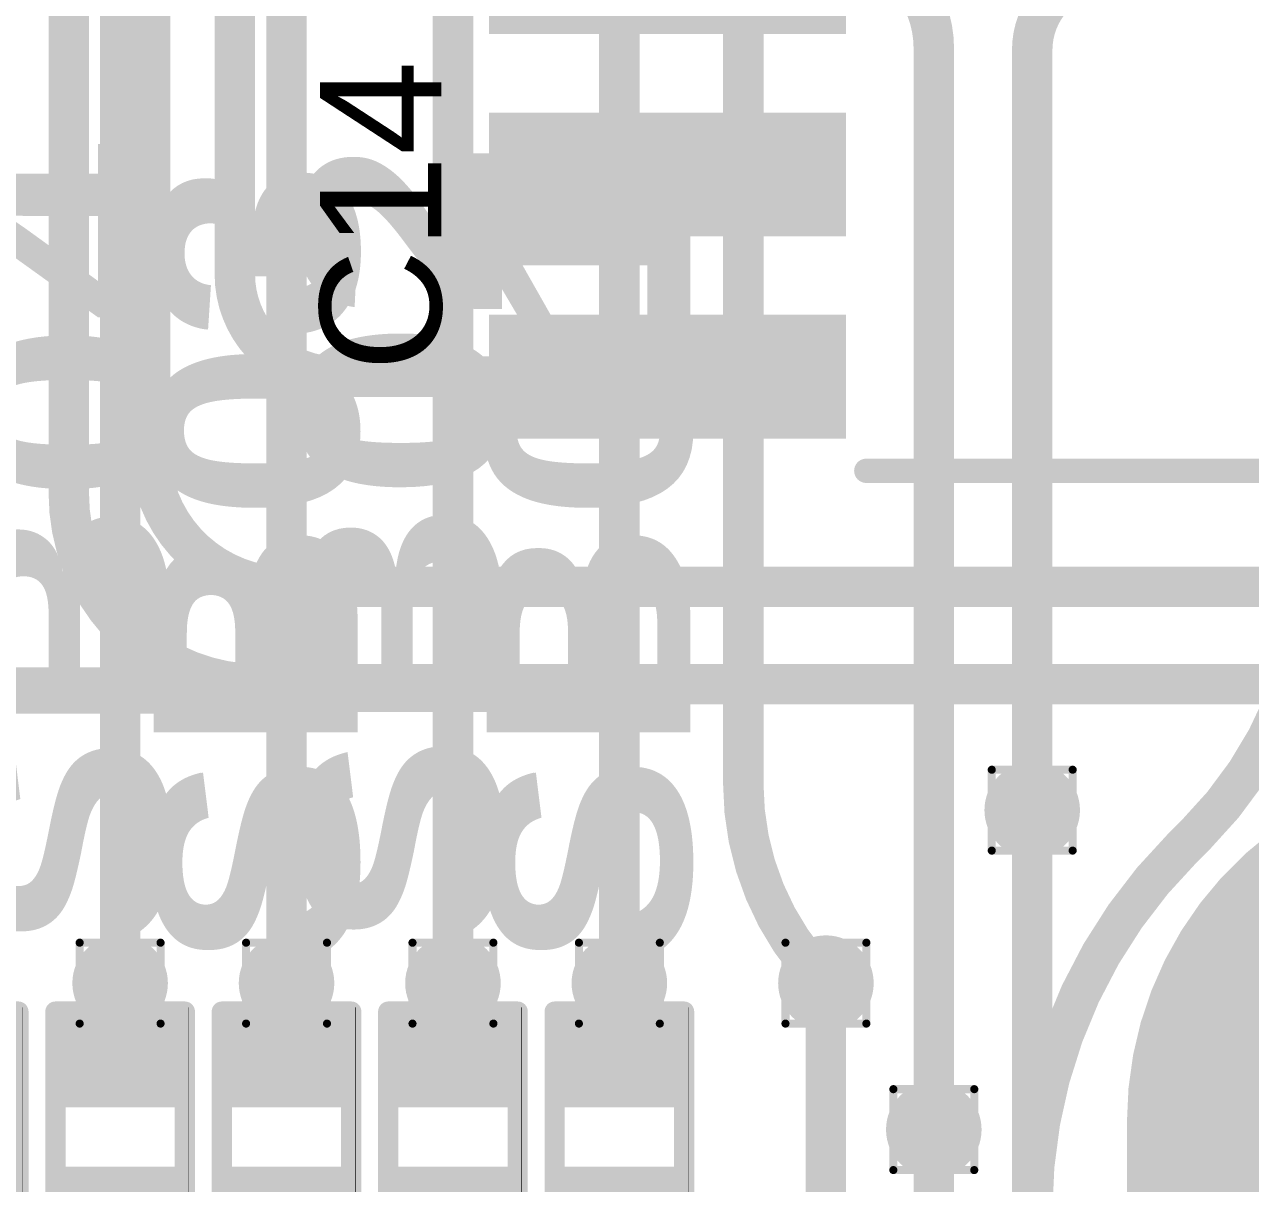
# Model space of a CAD drawing. Header units: inches. Extents: x 3 to 457, y -41 to 239.
# Drawn here: x 114.78 to 122.48, y 134.73 to 142.01 of the extents above; entities that cross this region are included whole.
import ezdxf

# ---------------------------------------------------------------- set-up
doc = ezdxf.new("R2010")
doc.units = ezdxf.units.IN
for name, color, linetype in [('Bottom Layer', 5, 'Continuous'), ('Drill Drawing', 1, 'Continuous'), ('Top Layer', 1, 'Continuous'), ('Top Overlay', 2, 'Continuous'), ('Top Paste', 8, 'Continuous'), ('Top Solder', 216, 'Continuous'), ('Via Holes', 16, 'Continuous')]:
    doc.layers.add(name, color=color, linetype=linetype)
doc.styles.add('Arial', font='', dxfattribs={"height": 0.2})
doc.styles.add('Arial Black_Bold', font='', dxfattribs={"height": 0.2})
doc.styles.get('Arial').set_extended_font_data('Arial')
doc.styles.get('Arial Black_Bold').set_extended_font_data('Arial Black', bold=True)

# ---------------------------------------------------------------- blocks, each defined once
blk = doc.blocks.new('14_SO_112')
at = {"layer": 'Top Layer'}
for points in [[(-1.7501, -2.253), (-1.7501, -2.827), (-3.7881, -2.827), (-3.7881, -2.253)], [(-1.7501, -3.523), (-1.7501, -4.097), (-3.7881, -4.097), (-3.7881, -3.523)]]:
    blk.add_hatch(color=1, dxfattribs=at).paths.add_polyline_path(points)
at = {"layer": 'Top Paste'}
for points in [[(-1.7501, -2.253), (-1.7501, -2.827), (-3.7881, -2.827), (-3.7881, -2.253)], [(-1.7501, -3.523), (-1.7501, -4.097), (-3.7881, -4.097), (-3.7881, -3.523)]]:
    blk.add_hatch(color=8, dxfattribs=at).paths.add_polyline_path(points)
at = {"layer": 'Top Solder'}
for points in [[(-1.6485, -0.8814), (-1.6485, -1.6586), (-3.8897, -1.6586), (-3.8897, -0.8814)], [(-1.6485, -2.1514), (-1.6485, -2.9286), (-3.8897, -2.9286), (-3.8897, -2.1514)], [(-1.6485, -3.4214), (-1.6485, -4.1986), (-3.8897, -4.1986), (-3.8897, -3.4214)]]:
    blk.add_hatch(color=216, dxfattribs=at).paths.add_polyline_path(points)
at = {"layer": 'Top Overlay'}
blk.add_lwpolyline([(-1.5214, -4.4012, 0.1524, 0.1524, 0), (1.5214, -4.4012, 0.1524, 0.1524, 0)], format="xyseb", dxfattribs=at)
blk.add_lwpolyline([(-1.5595, -4.4012, 0.0762, 0.0762, 1), (-1.4833, -4.4012, 0.0762, 0.0762, 1)], format="xyseb", close=True, dxfattribs=at)
blk = doc.blocks.new('S______B______0402_134')
at = {"layer": 'Top Layer'}
for points in [[(-0.6985, -0.3175), (-0.6985, 0.3175), (-0.2413, 0.3175), (-0.2413, -0.3175)], [(0.2413, -0.3175), (0.2413, 0.3175), (0.6985, 0.3175), (0.6985, -0.3175)]]:
    blk.add_hatch(color=1, dxfattribs=at).paths.add_polyline_path(points)
at = {"layer": 'Top Paste'}
for points in [[(-0.6985, -0.3175), (-0.6985, 0.3175), (-0.2413, 0.3175), (-0.2413, -0.3175)], [(0.2413, -0.3175), (0.2413, 0.3175), (0.6985, 0.3175), (0.6985, -0.3175)]]:
    blk.add_hatch(color=8, dxfattribs=at).paths.add_polyline_path(points)
at = {"layer": 'Top Solder'}
for points in [[(-0.7535, -0.3725), (-0.7535, 0.3725), (-0.1863, 0.3725), (-0.1863, -0.3725)], [(0.1863, -0.3725), (0.1863, 0.3725), (0.7535, 0.3725), (0.7535, -0.3725)]]:
    blk.add_hatch(color=216, dxfattribs=at).paths.add_polyline_path(points)
at = {"layer": 'Top Overlay'}
for points in [[(-0.7874, 0.4064, 0.127, 0.127, 0), (-0.7874, -0.4064, 0.127, 0.127, 0)], [(-0.7874, 0.4064, 0.127, 0.127, 0), (0.7874, 0.4064, 0.127, 0.127, 0)], [(0.7874, 0.4064, 0.127, 0.127, 0), (0.7874, -0.4064, 0.127, 0.127, 0)], [(-0.7874, -0.4064, 0.127, 0.127, 0), (0.7874, -0.4064, 0.127, 0.127, 0)], [(-0.8128, -0.4318, 0.00323, 0.00323, 0), (0.8128, -0.4318, 0.00323, 0.00323, 0)]]:
    blk.add_lwpolyline(points, format="xyseb", dxfattribs=at)
for points in [[(-0.8191, 0.4064, 0.0635, 0.0635, 1), (-0.7556, 0.4064, 0.0635, 0.0635, 1)], [(-0.8191, 0.4064, 0.0635, 0.0635, 1), (-0.7556, 0.4064, 0.0635, 0.0635, 1)], [(0.7556, 0.4064, 0.0635, 0.0635, 1), (0.8191, 0.4064, 0.0635, 0.0635, 1)], [(0.7556, 0.4064, 0.0635, 0.0635, 1), (0.8191, 0.4064, 0.0635, 0.0635, 1)], [(-0.8191, -0.4064, 0.0635, 0.0635, 1), (-0.7556, -0.4064, 0.0635, 0.0635, 1)], [(-0.8191, -0.4064, 0.0635, 0.0635, 1), (-0.7556, -0.4064, 0.0635, 0.0635, 1)], [(0.7556, -0.4064, 0.0635, 0.0635, 1), (0.8191, -0.4064, 0.0635, 0.0635, 1)], [(0.7556, -0.4064, 0.0635, 0.0635, 1), (0.8191, -0.4064, 0.0635, 0.0635, 1)], [(-0.8136, -0.4318, 0.00161, 0.00161, 1), (-0.812, -0.4318, 0.00161, 0.00161, 1)], [(0.812, -0.4318, 0.00161, 0.00161, 1), (0.8136, -0.4318, 0.00161, 0.00161, 1)]]:
    blk.add_lwpolyline(points, format="xyseb", close=True, dxfattribs=at)
blk = doc.blocks.new('S______B______0402_135')
at = {"layer": 'Top Layer'}
for points in [[(-0.6985, -0.3175), (-0.6985, 0.3175), (-0.2413, 0.3175), (-0.2413, -0.3175)], [(0.2413, -0.3175), (0.2413, 0.3175), (0.6985, 0.3175), (0.6985, -0.3175)]]:
    blk.add_hatch(color=1, dxfattribs=at).paths.add_polyline_path(points)
at = {"layer": 'Top Paste'}
for points in [[(-0.6985, -0.3175), (-0.6985, 0.3175), (-0.2413, 0.3175), (-0.2413, -0.3175)], [(0.2413, -0.3175), (0.2413, 0.3175), (0.6985, 0.3175), (0.6985, -0.3175)]]:
    blk.add_hatch(color=8, dxfattribs=at).paths.add_polyline_path(points)
at = {"layer": 'Top Solder'}
for points in [[(-0.7535, -0.3725), (-0.7535, 0.3725), (-0.1863, 0.3725), (-0.1863, -0.3725)], [(0.1863, -0.3725), (0.1863, 0.3725), (0.7535, 0.3725), (0.7535, -0.3725)]]:
    blk.add_hatch(color=216, dxfattribs=at).paths.add_polyline_path(points)
at = {"layer": 'Top Overlay'}
for points in [[(-0.7874, 0.4064, 0.127, 0.127, 0), (-0.7874, -0.4064, 0.127, 0.127, 0)], [(-0.7874, 0.4064, 0.127, 0.127, 0), (0.7874, 0.4064, 0.127, 0.127, 0)], [(0.7874, 0.4064, 0.127, 0.127, 0), (0.7874, -0.4064, 0.127, 0.127, 0)], [(-0.7874, -0.4064, 0.127, 0.127, 0), (0.7874, -0.4064, 0.127, 0.127, 0)], [(-0.8128, -0.4318, 0.00323, 0.00323, 0), (0.8128, -0.4318, 0.00323, 0.00323, 0)]]:
    blk.add_lwpolyline(points, format="xyseb", dxfattribs=at)
for points in [[(-0.8191, 0.4064, 0.0635, 0.0635, 1), (-0.7556, 0.4064, 0.0635, 0.0635, 1)], [(-0.8191, 0.4064, 0.0635, 0.0635, 1), (-0.7556, 0.4064, 0.0635, 0.0635, 1)], [(0.7556, 0.4064, 0.0635, 0.0635, 1), (0.8191, 0.4064, 0.0635, 0.0635, 1)], [(0.7556, 0.4064, 0.0635, 0.0635, 1), (0.8191, 0.4064, 0.0635, 0.0635, 1)], [(-0.8191, -0.4064, 0.0635, 0.0635, 1), (-0.7556, -0.4064, 0.0635, 0.0635, 1)], [(-0.8191, -0.4064, 0.0635, 0.0635, 1), (-0.7556, -0.4064, 0.0635, 0.0635, 1)], [(0.7556, -0.4064, 0.0635, 0.0635, 1), (0.8191, -0.4064, 0.0635, 0.0635, 1)], [(0.7556, -0.4064, 0.0635, 0.0635, 1), (0.8191, -0.4064, 0.0635, 0.0635, 1)], [(-0.8136, -0.4318, 0.00161, 0.00161, 1), (-0.812, -0.4318, 0.00161, 0.00161, 1)], [(0.812, -0.4318, 0.00161, 0.00161, 1), (0.8136, -0.4318, 0.00161, 0.00161, 1)]]:
    blk.add_lwpolyline(points, format="xyseb", close=True, dxfattribs=at)
blk = doc.blocks.new('S______B______0402_136')
at = {"layer": 'Top Layer'}
for points in [[(-0.6985, -0.3175), (-0.6985, 0.3175), (-0.2413, 0.3175), (-0.2413, -0.3175)], [(0.2413, -0.3175), (0.2413, 0.3175), (0.6985, 0.3175), (0.6985, -0.3175)]]:
    blk.add_hatch(color=1, dxfattribs=at).paths.add_polyline_path(points)
at = {"layer": 'Top Paste'}
for points in [[(-0.6985, -0.3175), (-0.6985, 0.3175), (-0.2413, 0.3175), (-0.2413, -0.3175)], [(0.2413, -0.3175), (0.2413, 0.3175), (0.6985, 0.3175), (0.6985, -0.3175)]]:
    blk.add_hatch(color=8, dxfattribs=at).paths.add_polyline_path(points)
at = {"layer": 'Top Solder'}
for points in [[(-0.7535, -0.3725), (-0.7535, 0.3725), (-0.1863, 0.3725), (-0.1863, -0.3725)], [(0.1863, -0.3725), (0.1863, 0.3725), (0.7535, 0.3725), (0.7535, -0.3725)]]:
    blk.add_hatch(color=216, dxfattribs=at).paths.add_polyline_path(points)
at = {"layer": 'Top Overlay'}
for points in [[(-0.7874, 0.4064, 0.127, 0.127, 0), (-0.7874, -0.4064, 0.127, 0.127, 0)], [(-0.7874, 0.4064, 0.127, 0.127, 0), (0.7874, 0.4064, 0.127, 0.127, 0)], [(0.7874, 0.4064, 0.127, 0.127, 0), (0.7874, -0.4064, 0.127, 0.127, 0)], [(-0.7874, -0.4064, 0.127, 0.127, 0), (0.7874, -0.4064, 0.127, 0.127, 0)], [(-0.8128, -0.4318, 0.00323, 0.00323, 0), (0.8128, -0.4318, 0.00323, 0.00323, 0)]]:
    blk.add_lwpolyline(points, format="xyseb", dxfattribs=at)
for points in [[(-0.8191, 0.4064, 0.0635, 0.0635, 1), (-0.7556, 0.4064, 0.0635, 0.0635, 1)], [(-0.8191, 0.4064, 0.0635, 0.0635, 1), (-0.7556, 0.4064, 0.0635, 0.0635, 1)], [(0.7556, 0.4064, 0.0635, 0.0635, 1), (0.8191, 0.4064, 0.0635, 0.0635, 1)], [(0.7556, 0.4064, 0.0635, 0.0635, 1), (0.8191, 0.4064, 0.0635, 0.0635, 1)], [(-0.8191, -0.4064, 0.0635, 0.0635, 1), (-0.7556, -0.4064, 0.0635, 0.0635, 1)], [(-0.8191, -0.4064, 0.0635, 0.0635, 1), (-0.7556, -0.4064, 0.0635, 0.0635, 1)], [(0.7556, -0.4064, 0.0635, 0.0635, 1), (0.8191, -0.4064, 0.0635, 0.0635, 1)], [(0.7556, -0.4064, 0.0635, 0.0635, 1), (0.8191, -0.4064, 0.0635, 0.0635, 1)], [(-0.8136, -0.4318, 0.00161, 0.00161, 1), (-0.812, -0.4318, 0.00161, 0.00161, 1)], [(0.812, -0.4318, 0.00161, 0.00161, 1), (0.8136, -0.4318, 0.00161, 0.00161, 1)]]:
    blk.add_lwpolyline(points, format="xyseb", close=True, dxfattribs=at)
at = {"layer": 'Top Overlay', "style": 'Arial Black_Bold'}
blk.add_text('SB03', height=1.27, dxfattribs=at).set_placement((1.0499, -0.436))
blk = doc.blocks.new('S______B______0402_137')
at = {"layer": 'Top Layer'}
for points in [[(-0.6985, -0.3175), (-0.6985, 0.3175), (-0.2413, 0.3175), (-0.2413, -0.3175)], [(0.2413, -0.3175), (0.2413, 0.3175), (0.6985, 0.3175), (0.6985, -0.3175)]]:
    blk.add_hatch(color=1, dxfattribs=at).paths.add_polyline_path(points)
at = {"layer": 'Top Paste'}
for points in [[(-0.6985, -0.3175), (-0.6985, 0.3175), (-0.2413, 0.3175), (-0.2413, -0.3175)], [(0.2413, -0.3175), (0.2413, 0.3175), (0.6985, 0.3175), (0.6985, -0.3175)]]:
    blk.add_hatch(color=8, dxfattribs=at).paths.add_polyline_path(points)
at = {"layer": 'Top Solder'}
for points in [[(-0.7535, -0.3725), (-0.7535, 0.3725), (-0.1863, 0.3725), (-0.1863, -0.3725)], [(0.1863, -0.3725), (0.1863, 0.3725), (0.7535, 0.3725), (0.7535, -0.3725)]]:
    blk.add_hatch(color=216, dxfattribs=at).paths.add_polyline_path(points)
at = {"layer": 'Top Overlay'}
for points in [[(-0.7874, 0.4064, 0.127, 0.127, 0), (-0.7874, -0.4064, 0.127, 0.127, 0)], [(-0.7874, 0.4064, 0.127, 0.127, 0), (0.7874, 0.4064, 0.127, 0.127, 0)], [(0.7874, 0.4064, 0.127, 0.127, 0), (0.7874, -0.4064, 0.127, 0.127, 0)], [(-0.7874, -0.4064, 0.127, 0.127, 0), (0.7874, -0.4064, 0.127, 0.127, 0)], [(-0.8128, -0.4318, 0.00323, 0.00323, 0), (0.8128, -0.4318, 0.00323, 0.00323, 0)]]:
    blk.add_lwpolyline(points, format="xyseb", dxfattribs=at)
for points in [[(-0.8191, 0.4064, 0.0635, 0.0635, 1), (-0.7556, 0.4064, 0.0635, 0.0635, 1)], [(-0.8191, 0.4064, 0.0635, 0.0635, 1), (-0.7556, 0.4064, 0.0635, 0.0635, 1)], [(0.7556, 0.4064, 0.0635, 0.0635, 1), (0.8191, 0.4064, 0.0635, 0.0635, 1)], [(0.7556, 0.4064, 0.0635, 0.0635, 1), (0.8191, 0.4064, 0.0635, 0.0635, 1)], [(-0.8191, -0.4064, 0.0635, 0.0635, 1), (-0.7556, -0.4064, 0.0635, 0.0635, 1)], [(-0.8191, -0.4064, 0.0635, 0.0635, 1), (-0.7556, -0.4064, 0.0635, 0.0635, 1)], [(0.7556, -0.4064, 0.0635, 0.0635, 1), (0.8191, -0.4064, 0.0635, 0.0635, 1)], [(0.7556, -0.4064, 0.0635, 0.0635, 1), (0.8191, -0.4064, 0.0635, 0.0635, 1)], [(-0.8136, -0.4318, 0.00161, 0.00161, 1), (-0.812, -0.4318, 0.00161, 0.00161, 1)], [(0.812, -0.4318, 0.00161, 0.00161, 1), (0.8136, -0.4318, 0.00161, 0.00161, 1)]]:
    blk.add_lwpolyline(points, format="xyseb", close=True, dxfattribs=at)
blk = doc.blocks.new('S______B______0402_138')
at = {"layer": 'Top Layer'}
for points in [[(-0.6985, -0.3175), (-0.6985, 0.3175), (-0.2413, 0.3175), (-0.2413, -0.3175)], [(0.2413, -0.3175), (0.2413, 0.3175), (0.6985, 0.3175), (0.6985, -0.3175)]]:
    blk.add_hatch(color=1, dxfattribs=at).paths.add_polyline_path(points)
at = {"layer": 'Top Paste'}
for points in [[(-0.6985, -0.3175), (-0.6985, 0.3175), (-0.2413, 0.3175), (-0.2413, -0.3175)], [(0.2413, -0.3175), (0.2413, 0.3175), (0.6985, 0.3175), (0.6985, -0.3175)]]:
    blk.add_hatch(color=8, dxfattribs=at).paths.add_polyline_path(points)
at = {"layer": 'Top Solder'}
for points in [[(-0.7535, -0.3725), (-0.7535, 0.3725), (-0.1863, 0.3725), (-0.1863, -0.3725)], [(0.1863, -0.3725), (0.1863, 0.3725), (0.7535, 0.3725), (0.7535, -0.3725)]]:
    blk.add_hatch(color=216, dxfattribs=at).paths.add_polyline_path(points)
at = {"layer": 'Top Overlay'}
for points in [[(-0.7874, 0.4064, 0.127, 0.127, 0), (-0.7874, -0.4064, 0.127, 0.127, 0)], [(-0.7874, 0.4064, 0.127, 0.127, 0), (0.7874, 0.4064, 0.127, 0.127, 0)], [(0.7874, 0.4064, 0.127, 0.127, 0), (0.7874, -0.4064, 0.127, 0.127, 0)], [(-0.7874, -0.4064, 0.127, 0.127, 0), (0.7874, -0.4064, 0.127, 0.127, 0)], [(-0.8128, -0.4318, 0.00323, 0.00323, 0), (0.8128, -0.4318, 0.00323, 0.00323, 0)]]:
    blk.add_lwpolyline(points, format="xyseb", dxfattribs=at)
for points in [[(-0.8191, 0.4064, 0.0635, 0.0635, 1), (-0.7556, 0.4064, 0.0635, 0.0635, 1)], [(-0.8191, 0.4064, 0.0635, 0.0635, 1), (-0.7556, 0.4064, 0.0635, 0.0635, 1)], [(0.7556, 0.4064, 0.0635, 0.0635, 1), (0.8191, 0.4064, 0.0635, 0.0635, 1)], [(0.7556, 0.4064, 0.0635, 0.0635, 1), (0.8191, 0.4064, 0.0635, 0.0635, 1)], [(-0.8191, -0.4064, 0.0635, 0.0635, 1), (-0.7556, -0.4064, 0.0635, 0.0635, 1)], [(-0.8191, -0.4064, 0.0635, 0.0635, 1), (-0.7556, -0.4064, 0.0635, 0.0635, 1)], [(0.7556, -0.4064, 0.0635, 0.0635, 1), (0.8191, -0.4064, 0.0635, 0.0635, 1)], [(0.7556, -0.4064, 0.0635, 0.0635, 1), (0.8191, -0.4064, 0.0635, 0.0635, 1)], [(-0.8136, -0.4318, 0.00161, 0.00161, 1), (-0.812, -0.4318, 0.00161, 0.00161, 1)], [(0.812, -0.4318, 0.00161, 0.00161, 1), (0.8136, -0.4318, 0.00161, 0.00161, 1)]]:
    blk.add_lwpolyline(points, format="xyseb", close=True, dxfattribs=at)
at = {"layer": 'Top Overlay', "style": 'Arial Black_Bold'}
blk.add_text('SB01', height=1.27, dxfattribs=at).set_placement((1.0499, -0.436))

msp = doc.modelspace()

# ---------------------------------------------------------------- hatches: boundary and pattern name
at = {"layer": 'Bottom Layer'}
h = msp.add_hatch(color=5, dxfattribs=at)
edge = h.paths.add_edge_path()
edge.add_arc((121.1105, 137.0747), 0.3, 0, 360)
h = msp.add_hatch(color=5, dxfattribs=at)
edge = h.paths.add_edge_path()
edge.add_arc((115.383, 135.9885), 0.3, 0, 360)
h = msp.add_hatch(color=5, dxfattribs=at)
edge = h.paths.add_edge_path()
edge.add_arc((116.428, 135.9885), 0.3, 0, 360)
h = msp.add_hatch(color=5, dxfattribs=at)
edge = h.paths.add_edge_path()
edge.add_arc((117.473, 135.9885), 0.3, 0, 360)
h = msp.add_hatch(color=5, dxfattribs=at)
edge = h.paths.add_edge_path()
edge.add_arc((118.518, 135.9885), 0.3, 0, 360)
h = msp.add_hatch(color=5, dxfattribs=at)
edge = h.paths.add_edge_path()
edge.add_arc((119.8151, 135.9885), 0.3, 0, 360)
h = msp.add_hatch(color=5, dxfattribs=at)
edge = h.paths.add_edge_path()
edge.add_arc((120.4926, 135.0687), 0.3, 0, 360)
at = {"layer": 'Top Layer'}
h = msp.add_hatch(color=1, dxfattribs=at)
edge = h.paths.add_edge_path()
edge.add_arc((121.1105, 137.0747), 0.3, 0, 360)
h = msp.add_hatch(color=1, dxfattribs=at)
edge = h.paths.add_edge_path()
edge.add_arc((115.383, 135.9885), 0.3, 0, 360)
h = msp.add_hatch(color=1, dxfattribs=at)
edge = h.paths.add_edge_path()
edge.add_arc((116.428, 135.9885), 0.3, 0, 360)
h = msp.add_hatch(color=1, dxfattribs=at)
edge = h.paths.add_edge_path()
edge.add_arc((117.473, 135.9885), 0.3, 0, 360)
h = msp.add_hatch(color=1, dxfattribs=at)
edge = h.paths.add_edge_path()
edge.add_arc((118.518, 135.9885), 0.3, 0, 360)
h = msp.add_hatch(color=1, dxfattribs=at)
edge = h.paths.add_edge_path()
edge.add_arc((119.8151, 135.9885), 0.3, 0, 360)
h = msp.add_hatch(color=1, dxfattribs=at)
edge = h.paths.add_edge_path()
edge.add_arc((120.4926, 135.0687), 0.3, 0, 360)
at = {"layer": 'Via Holes'}
h = msp.add_hatch(color=7, dxfattribs=at)
edge = h.paths.add_edge_path()
edge.add_arc((121.1105, 137.0747), 0.15, 0, 360)
h = msp.add_hatch(color=7, dxfattribs=at)
edge = h.paths.add_edge_path()
edge.add_arc((115.383, 135.9885), 0.15, 0, 360)
h = msp.add_hatch(color=7, dxfattribs=at)
edge = h.paths.add_edge_path()
edge.add_arc((116.428, 135.9885), 0.15, 0, 360)
h = msp.add_hatch(color=7, dxfattribs=at)
edge = h.paths.add_edge_path()
edge.add_arc((117.473, 135.9885), 0.15, 0, 360)
h = msp.add_hatch(color=7, dxfattribs=at)
edge = h.paths.add_edge_path()
edge.add_arc((118.518, 135.9885), 0.15, 0, 360)
h = msp.add_hatch(color=7, dxfattribs=at)
edge = h.paths.add_edge_path()
edge.add_arc((119.8151, 135.9885), 0.15, 0, 360)
h = msp.add_hatch(color=7, dxfattribs=at)
edge = h.paths.add_edge_path()
edge.add_arc((120.4926, 135.0687), 0.15, 0, 360)

# ---------------------------------------------------------------- linework, layer by layer
at = {"layer": 'Bottom Layer'}
for points in [[(115.383, 135.9885, 0.254, 0.254, 0), (115.383, 145.7253, 0.254, 0.254, 0)], [(116.428, 135.9885, 0.254, 0.254, 0), (116.428, 145.0049, 0.254, 0.254, 0)], [(117.473, 135.9885, 0.254, 0.254, 0), (117.473, 144.568, 0.254, 0.254, 0)], [(118.518, 135.9885, 0.254, 0.254, 0), (118.518, 144.3328, 0.254, 0.254, 0)], [(119.2962, 137.2412, 0.254, 0.254, 0), (119.2962, 142.8261, 0.254, 0.254, 0)], [(121.1105, 141.8482, 0.254, 0.254, -0.414214), (121.5992, 142.337, 0.254, 0.254, 0)], [(120.3611, 142.26, 0.254, 0.254, -0.160044), (120.4926, 141.8597, 0.254, 0.254, 0)], [(120.4926, 135.0687, 0.254, 0.254, 0), (120.4926, 141.8597, 0.254, 0.254, 0)], [(121.1105, 137.0747, 0.254, 0.254, 0), (121.1105, 141.8482, 0.254, 0.254, 0)], [(122.8848, 138.7201, 0.254, 0.254, -0.198912), (122.1409, 136.924, 0.254, 0.254, 0)], [(121.9349, 133.1155, 0.635, 0.635, -0.412682), (126.1807, 137.4629, 0.635, 0.635, 0)], [(119.8151, 135.9885, 0.254, 0.254, -0.198912), (119.2962, 137.2412, 0.254, 0.254, 0)], [(122.0552, 136.8384, 0.254, 0.254, 0), (122.1409, 136.924, 0.254, 0.254, 0)], [(121.1105, 134.5582, 0.254, 0.254, -0.198965), (122.0552, 136.8384, 0.254, 0.254, 0)]]:
    msp.add_lwpolyline(points, format="xyseb", dxfattribs=at)
for points in [[(120.4291, 141.8597, 0.127, 0.127, 1), (120.5561, 141.8597, 0.127, 0.127, 1)], [(120.4291, 141.8597, 0.127, 0.127, 1), (120.5561, 141.8597, 0.127, 0.127, 1)], [(121.047, 141.8482, 0.127, 0.127, 1), (121.174, 141.8482, 0.127, 0.127, 1)], [(121.047, 141.8482, 0.127, 0.127, 1), (121.174, 141.8482, 0.127, 0.127, 1)], [(119.2327, 137.2412, 0.127, 0.127, 1), (119.3597, 137.2412, 0.127, 0.127, 1)], [(119.2327, 137.2412, 0.127, 0.127, 1), (119.3597, 137.2412, 0.127, 0.127, 1)], [(121.047, 137.0747, 0.127, 0.127, 1), (121.174, 137.0747, 0.127, 0.127, 1)], [(122.0774, 136.924, 0.127, 0.127, 1), (122.2044, 136.924, 0.127, 0.127, 1)], [(122.0774, 136.924, 0.127, 0.127, 1), (122.2044, 136.924, 0.127, 0.127, 1)], [(121.9917, 136.8384, 0.127, 0.127, 1), (122.1187, 136.8384, 0.127, 0.127, 1)], [(121.9917, 136.8384, 0.127, 0.127, 1), (122.1187, 136.8384, 0.127, 0.127, 1)], [(115.3195, 135.9885, 0.127, 0.127, 1), (115.4465, 135.9885, 0.127, 0.127, 1)], [(116.3645, 135.9885, 0.127, 0.127, 1), (116.4915, 135.9885, 0.127, 0.127, 1)], [(117.4095, 135.9885, 0.127, 0.127, 1), (117.5365, 135.9885, 0.127, 0.127, 1)], [(118.4545, 135.9885, 0.127, 0.127, 1), (118.5815, 135.9885, 0.127, 0.127, 1)], [(119.7516, 135.9885, 0.127, 0.127, 1), (119.8786, 135.9885, 0.127, 0.127, 1)], [(120.4291, 135.0687, 0.127, 0.127, 1), (120.5561, 135.0687, 0.127, 0.127, 1)]]:
    msp.add_lwpolyline(points, format="xyseb", close=True, dxfattribs=at)
at = {"layer": 'Drill Drawing'}
for points in [[(120.8565, 137.3287, 0.0508, 0.0508, 0), (121.3645, 137.3287, 0.0508, 0.0508, 0)], [(120.8565, 136.8207, 0.0508, 0.0508, 0), (120.8565, 137.3287, 0.0508, 0.0508, 0)], [(121.3645, 136.8207, 0.0508, 0.0508, 0), (121.3645, 137.3287, 0.0508, 0.0508, 0)], [(120.8565, 136.8207, 0.0508, 0.0508, 0), (121.3645, 136.8207, 0.0508, 0.0508, 0)], [(115.129, 136.2425, 0.0508, 0.0508, 0), (115.637, 136.2425, 0.0508, 0.0508, 0)], [(115.129, 135.7345, 0.0508, 0.0508, 0), (115.129, 136.2425, 0.0508, 0.0508, 0)], [(115.637, 135.7345, 0.0508, 0.0508, 0), (115.637, 136.2425, 0.0508, 0.0508, 0)], [(116.174, 136.2425, 0.0508, 0.0508, 0), (116.682, 136.2425, 0.0508, 0.0508, 0)], [(116.174, 135.7345, 0.0508, 0.0508, 0), (116.174, 136.2425, 0.0508, 0.0508, 0)], [(116.682, 135.7345, 0.0508, 0.0508, 0), (116.682, 136.2425, 0.0508, 0.0508, 0)], [(117.219, 136.2425, 0.0508, 0.0508, 0), (117.727, 136.2425, 0.0508, 0.0508, 0)], [(117.219, 135.7345, 0.0508, 0.0508, 0), (117.219, 136.2425, 0.0508, 0.0508, 0)], [(117.727, 135.7345, 0.0508, 0.0508, 0), (117.727, 136.2425, 0.0508, 0.0508, 0)], [(118.264, 136.2425, 0.0508, 0.0508, 0), (118.772, 136.2425, 0.0508, 0.0508, 0)], [(118.264, 135.7345, 0.0508, 0.0508, 0), (118.264, 136.2425, 0.0508, 0.0508, 0)], [(118.772, 135.7345, 0.0508, 0.0508, 0), (118.772, 136.2425, 0.0508, 0.0508, 0)], [(119.5611, 136.2425, 0.0508, 0.0508, 0), (120.0691, 136.2425, 0.0508, 0.0508, 0)], [(119.5611, 135.7345, 0.0508, 0.0508, 0), (119.5611, 136.2425, 0.0508, 0.0508, 0)], [(120.0691, 135.7345, 0.0508, 0.0508, 0), (120.0691, 136.2425, 0.0508, 0.0508, 0)], [(115.129, 135.7345, 0.0508, 0.0508, 0), (115.637, 135.7345, 0.0508, 0.0508, 0)], [(116.174, 135.7345, 0.0508, 0.0508, 0), (116.682, 135.7345, 0.0508, 0.0508, 0)], [(117.219, 135.7345, 0.0508, 0.0508, 0), (117.727, 135.7345, 0.0508, 0.0508, 0)], [(118.264, 135.7345, 0.0508, 0.0508, 0), (118.772, 135.7345, 0.0508, 0.0508, 0)], [(119.5611, 135.7345, 0.0508, 0.0508, 0), (120.0691, 135.7345, 0.0508, 0.0508, 0)], [(120.2386, 135.3227, 0.0508, 0.0508, 0), (120.7466, 135.3227, 0.0508, 0.0508, 0)], [(120.2386, 134.8147, 0.0508, 0.0508, 0), (120.2386, 135.3227, 0.0508, 0.0508, 0)], [(120.7466, 134.8147, 0.0508, 0.0508, 0), (120.7466, 135.3227, 0.0508, 0.0508, 0)], [(120.2386, 134.8147, 0.0508, 0.0508, 0), (120.7466, 134.8147, 0.0508, 0.0508, 0)]]:
    msp.add_lwpolyline(points, format="xyseb", dxfattribs=at)
for points in [[(120.8438, 137.3287, 0.0254, 0.0254, 1), (120.8692, 137.3287, 0.0254, 0.0254, 1)], [(120.8438, 137.3287, 0.0254, 0.0254, 1), (120.8692, 137.3287, 0.0254, 0.0254, 1)], [(121.3518, 137.3287, 0.0254, 0.0254, 1), (121.3772, 137.3287, 0.0254, 0.0254, 1)], [(121.3518, 137.3287, 0.0254, 0.0254, 1), (121.3772, 137.3287, 0.0254, 0.0254, 1)], [(120.8438, 136.8207, 0.0254, 0.0254, 1), (120.8692, 136.8207, 0.0254, 0.0254, 1)], [(120.8438, 136.8207, 0.0254, 0.0254, 1), (120.8692, 136.8207, 0.0254, 0.0254, 1)], [(121.3518, 136.8207, 0.0254, 0.0254, 1), (121.3772, 136.8207, 0.0254, 0.0254, 1)], [(121.3518, 136.8207, 0.0254, 0.0254, 1), (121.3772, 136.8207, 0.0254, 0.0254, 1)], [(115.1163, 136.2425, 0.0254, 0.0254, 1), (115.1417, 136.2425, 0.0254, 0.0254, 1)], [(115.1163, 136.2425, 0.0254, 0.0254, 1), (115.1417, 136.2425, 0.0254, 0.0254, 1)], [(115.6243, 136.2425, 0.0254, 0.0254, 1), (115.6497, 136.2425, 0.0254, 0.0254, 1)], [(115.6243, 136.2425, 0.0254, 0.0254, 1), (115.6497, 136.2425, 0.0254, 0.0254, 1)], [(116.1613, 136.2425, 0.0254, 0.0254, 1), (116.1867, 136.2425, 0.0254, 0.0254, 1)], [(116.1613, 136.2425, 0.0254, 0.0254, 1), (116.1867, 136.2425, 0.0254, 0.0254, 1)], [(116.6693, 136.2425, 0.0254, 0.0254, 1), (116.6947, 136.2425, 0.0254, 0.0254, 1)], [(116.6693, 136.2425, 0.0254, 0.0254, 1), (116.6947, 136.2425, 0.0254, 0.0254, 1)], [(117.2063, 136.2425, 0.0254, 0.0254, 1), (117.2317, 136.2425, 0.0254, 0.0254, 1)], [(117.2063, 136.2425, 0.0254, 0.0254, 1), (117.2317, 136.2425, 0.0254, 0.0254, 1)], [(117.7143, 136.2425, 0.0254, 0.0254, 1), (117.7397, 136.2425, 0.0254, 0.0254, 1)], [(117.7143, 136.2425, 0.0254, 0.0254, 1), (117.7397, 136.2425, 0.0254, 0.0254, 1)], [(118.2513, 136.2425, 0.0254, 0.0254, 1), (118.2767, 136.2425, 0.0254, 0.0254, 1)], [(118.2513, 136.2425, 0.0254, 0.0254, 1), (118.2767, 136.2425, 0.0254, 0.0254, 1)], [(118.7593, 136.2425, 0.0254, 0.0254, 1), (118.7847, 136.2425, 0.0254, 0.0254, 1)], [(118.7593, 136.2425, 0.0254, 0.0254, 1), (118.7847, 136.2425, 0.0254, 0.0254, 1)], [(119.5484, 136.2425, 0.0254, 0.0254, 1), (119.5738, 136.2425, 0.0254, 0.0254, 1)], [(119.5484, 136.2425, 0.0254, 0.0254, 1), (119.5738, 136.2425, 0.0254, 0.0254, 1)], [(120.0564, 136.2425, 0.0254, 0.0254, 1), (120.0818, 136.2425, 0.0254, 0.0254, 1)], [(120.0564, 136.2425, 0.0254, 0.0254, 1), (120.0818, 136.2425, 0.0254, 0.0254, 1)], [(115.1163, 135.7345, 0.0254, 0.0254, 1), (115.1417, 135.7345, 0.0254, 0.0254, 1)], [(115.1163, 135.7345, 0.0254, 0.0254, 1), (115.1417, 135.7345, 0.0254, 0.0254, 1)], [(115.6243, 135.7345, 0.0254, 0.0254, 1), (115.6497, 135.7345, 0.0254, 0.0254, 1)], [(115.6243, 135.7345, 0.0254, 0.0254, 1), (115.6497, 135.7345, 0.0254, 0.0254, 1)], [(116.1613, 135.7345, 0.0254, 0.0254, 1), (116.1867, 135.7345, 0.0254, 0.0254, 1)], [(116.1613, 135.7345, 0.0254, 0.0254, 1), (116.1867, 135.7345, 0.0254, 0.0254, 1)], [(116.6693, 135.7345, 0.0254, 0.0254, 1), (116.6947, 135.7345, 0.0254, 0.0254, 1)], [(116.6693, 135.7345, 0.0254, 0.0254, 1), (116.6947, 135.7345, 0.0254, 0.0254, 1)], [(117.2063, 135.7345, 0.0254, 0.0254, 1), (117.2317, 135.7345, 0.0254, 0.0254, 1)], [(117.2063, 135.7345, 0.0254, 0.0254, 1), (117.2317, 135.7345, 0.0254, 0.0254, 1)], [(117.7143, 135.7345, 0.0254, 0.0254, 1), (117.7397, 135.7345, 0.0254, 0.0254, 1)], [(117.7143, 135.7345, 0.0254, 0.0254, 1), (117.7397, 135.7345, 0.0254, 0.0254, 1)], [(118.2513, 135.7345, 0.0254, 0.0254, 1), (118.2767, 135.7345, 0.0254, 0.0254, 1)], [(118.2513, 135.7345, 0.0254, 0.0254, 1), (118.2767, 135.7345, 0.0254, 0.0254, 1)], [(118.7593, 135.7345, 0.0254, 0.0254, 1), (118.7847, 135.7345, 0.0254, 0.0254, 1)], [(118.7593, 135.7345, 0.0254, 0.0254, 1), (118.7847, 135.7345, 0.0254, 0.0254, 1)], [(119.5484, 135.7345, 0.0254, 0.0254, 1), (119.5738, 135.7345, 0.0254, 0.0254, 1)], [(119.5484, 135.7345, 0.0254, 0.0254, 1), (119.5738, 135.7345, 0.0254, 0.0254, 1)], [(120.0564, 135.7345, 0.0254, 0.0254, 1), (120.0818, 135.7345, 0.0254, 0.0254, 1)], [(120.0564, 135.7345, 0.0254, 0.0254, 1), (120.0818, 135.7345, 0.0254, 0.0254, 1)], [(120.2259, 135.3227, 0.0254, 0.0254, 1), (120.2513, 135.3227, 0.0254, 0.0254, 1)], [(120.2259, 135.3227, 0.0254, 0.0254, 1), (120.2513, 135.3227, 0.0254, 0.0254, 1)], [(120.7339, 135.3227, 0.0254, 0.0254, 1), (120.7593, 135.3227, 0.0254, 0.0254, 1)], [(120.7339, 135.3227, 0.0254, 0.0254, 1), (120.7593, 135.3227, 0.0254, 0.0254, 1)], [(120.2259, 134.8147, 0.0254, 0.0254, 1), (120.2513, 134.8147, 0.0254, 0.0254, 1)], [(120.2259, 134.8147, 0.0254, 0.0254, 1), (120.2513, 134.8147, 0.0254, 0.0254, 1)], [(120.7339, 134.8147, 0.0254, 0.0254, 1), (120.7593, 134.8147, 0.0254, 0.0254, 1)], [(120.7339, 134.8147, 0.0254, 0.0254, 1), (120.7593, 134.8147, 0.0254, 0.0254, 1)]]:
    msp.add_lwpolyline(points, format="xyseb", close=True, dxfattribs=at)
at = {"layer": 'Top Layer'}
for points in [[(115.0609, 139.061, 0.254, 0.254, 0), (115.0609, 152.6607, 0.254, 0.254, 0)], [(115.5709, 139.3343, 0.254, 0.254, 0), (115.5709, 150.531, 0.254, 0.254, 0)], [(116.1034, 140.439, 0.254, 0.254, 0), (116.1034, 149.4498, 0.254, 0.254, 0)], [(118.8208, 139.797, 0.254, 0.254, 0), (118.8208, 141.067, 0.254, 0.254, 0)], [(116.7455, 139.797, 0.254, 0.254, -0.414214), (116.1034, 140.439, 0.254, 0.254, 0)], [(116.7455, 139.797, 0.254, 0.254, 0), (118.8208, 139.797, 0.254, 0.254, 0)], [(116.428, 138.4772, 0.254, 0.254, -0.414214), (115.5709, 139.3343, 0.254, 0.254, 0)], [(116.2563, 137.8655, 0.254, 0.254, -0.414214), (115.0609, 139.061, 0.254, 0.254, 0)], [(116.428, 138.4772, 0.254, 0.254, 0), (123.7698, 138.4772, 0.254, 0.254, 0)], [(116.2563, 137.8655, 0.254, 0.254, 0), (123.7245, 137.8655, 0.254, 0.254, 0)], [(122.023, 135.1208, 0.635, 0.635, -0.414214), (123.977, 137.0747, 0.635, 0.635, 0)], [(121.1105, 131.4507, 0.254, 0.254, 0), (121.1105, 137.0747, 0.254, 0.254, 0)], [(115.383, 135.4924, 0.381, 0.381, 0), (115.383, 135.9885, 0.381, 0.381, 0)], [(117.473, 135.4924, 0.381, 0.381, 0), (117.473, 135.9885, 0.381, 0.381, 0)], [(118.518, 135.4924, 0.381, 0.381, 0), (118.518, 135.9885, 0.381, 0.381, 0)], [(119.8151, 132.8, 0.254, 0.254, 0), (119.8151, 135.9885, 0.254, 0.254, 0)], [(122.023, 127.0686, 0.635, 0.635, 0), (122.023, 135.1208, 0.635, 0.635, 0)], [(120.4926, 131.9594, 0.254, 0.254, 0), (120.4926, 135.0687, 0.254, 0.254, 0)]]:
    msp.add_lwpolyline(points, format="xyseb", dxfattribs=at)
for points in [[(118.7573, 141.067, 0.127, 0.127, 1), (118.8843, 141.067, 0.127, 0.127, 1)], [(116.0399, 140.439, 0.127, 0.127, 1), (116.1669, 140.439, 0.127, 0.127, 1)], [(116.0399, 140.439, 0.127, 0.127, 1), (116.1669, 140.439, 0.127, 0.127, 1)], [(116.682, 139.797, 0.127, 0.127, 1), (116.809, 139.797, 0.127, 0.127, 1)], [(116.682, 139.797, 0.127, 0.127, 1), (116.809, 139.797, 0.127, 0.127, 1)], [(118.7573, 139.797, 0.127, 0.127, 1), (118.8843, 139.797, 0.127, 0.127, 1)], [(118.7573, 139.797, 0.127, 0.127, 1), (118.8843, 139.797, 0.127, 0.127, 1)], [(115.5074, 139.3343, 0.127, 0.127, 1), (115.6344, 139.3343, 0.127, 0.127, 1)], [(115.5074, 139.3343, 0.127, 0.127, 1), (115.6344, 139.3343, 0.127, 0.127, 1)], [(114.9974, 139.061, 0.127, 0.127, 1), (115.1244, 139.061, 0.127, 0.127, 1)], [(114.9974, 139.061, 0.127, 0.127, 1), (115.1244, 139.061, 0.127, 0.127, 1)], [(116.3645, 138.4772, 0.127, 0.127, 1), (116.4915, 138.4772, 0.127, 0.127, 1)], [(116.3645, 138.4772, 0.127, 0.127, 1), (116.4915, 138.4772, 0.127, 0.127, 1)], [(116.1928, 137.8655, 0.127, 0.127, 1), (116.3198, 137.8655, 0.127, 0.127, 1)], [(116.1928, 137.8655, 0.127, 0.127, 1), (116.3198, 137.8655, 0.127, 0.127, 1)], [(121.047, 137.0747, 0.127, 0.127, 1), (121.174, 137.0747, 0.127, 0.127, 1)], [(115.2877, 135.9885, 0.1905, 0.1905, 1), (115.4782, 135.9885, 0.1905, 0.1905, 1)], [(117.3778, 135.9885, 0.1905, 0.1905, 1), (117.5683, 135.9885, 0.1905, 0.1905, 1)], [(118.4228, 135.9885, 0.1905, 0.1905, 1), (118.6133, 135.9885, 0.1905, 0.1905, 1)], [(119.7516, 135.9885, 0.127, 0.127, 1), (119.8786, 135.9885, 0.127, 0.127, 1)], [(115.2877, 135.4924, 0.1905, 0.1905, 1), (115.4782, 135.4924, 0.1905, 0.1905, 1)], [(117.3778, 135.4924, 0.1905, 0.1905, 1), (117.5683, 135.4924, 0.1905, 0.1905, 1)], [(118.4228, 135.4924, 0.1905, 0.1905, 1), (118.6133, 135.4924, 0.1905, 0.1905, 1)], [(121.8643, 135.1208, 0.3175, 0.3175, 1), (122.1818, 135.1208, 0.3175, 0.3175, 1)], [(121.8643, 135.1208, 0.3175, 0.3175, 1), (122.1818, 135.1208, 0.3175, 0.3175, 1)], [(120.4291, 135.0687, 0.127, 0.127, 1), (120.5561, 135.0687, 0.127, 0.127, 1)]]:
    msp.add_lwpolyline(points, format="xyseb", close=True, dxfattribs=at)

# ---------------------------------------------------------------- block references
msp.add_blockref('14_SO_112', (121.5899, 143.607))
at = {"rotation": 90}
for name, p in [('S______B______0402_136', (116.428, 135.0225)), ('S______B______0402_138', (118.518, 135.0225)), ('S______B______0402_134', (114.3379, 135.0225)), ('S______B______0402_135', (115.383, 135.0225)), ('S______B______0402_137', (117.473, 135.0225))]:
    msp.add_blockref(name, p, dxfattribs=at)

# ---------------------------------------------------------------- texts
at = {"layer": 'Top Overlay'}
for s, height, style, p in [('C14', 0.762, 'Arial', (117.3994, 139.8278)), ('SB04', 1.27, 'Arial Black_Bold', (115.692, 136.1895)), ('SB02', 1.27, 'Arial Black_Bold', (117.782, 136.2012)), ('SB03', 1.27, 'Arial Black_Bold', (116.8745, 136.0724)), ('SB01', 1.27, 'Arial Black_Bold', (118.9646, 136.0724))]:
    msp.add_text(s, height=height, rotation=90, dxfattribs=dict(at, style=style)).set_placement(p)

doc.saveas('drawing.dxf')
